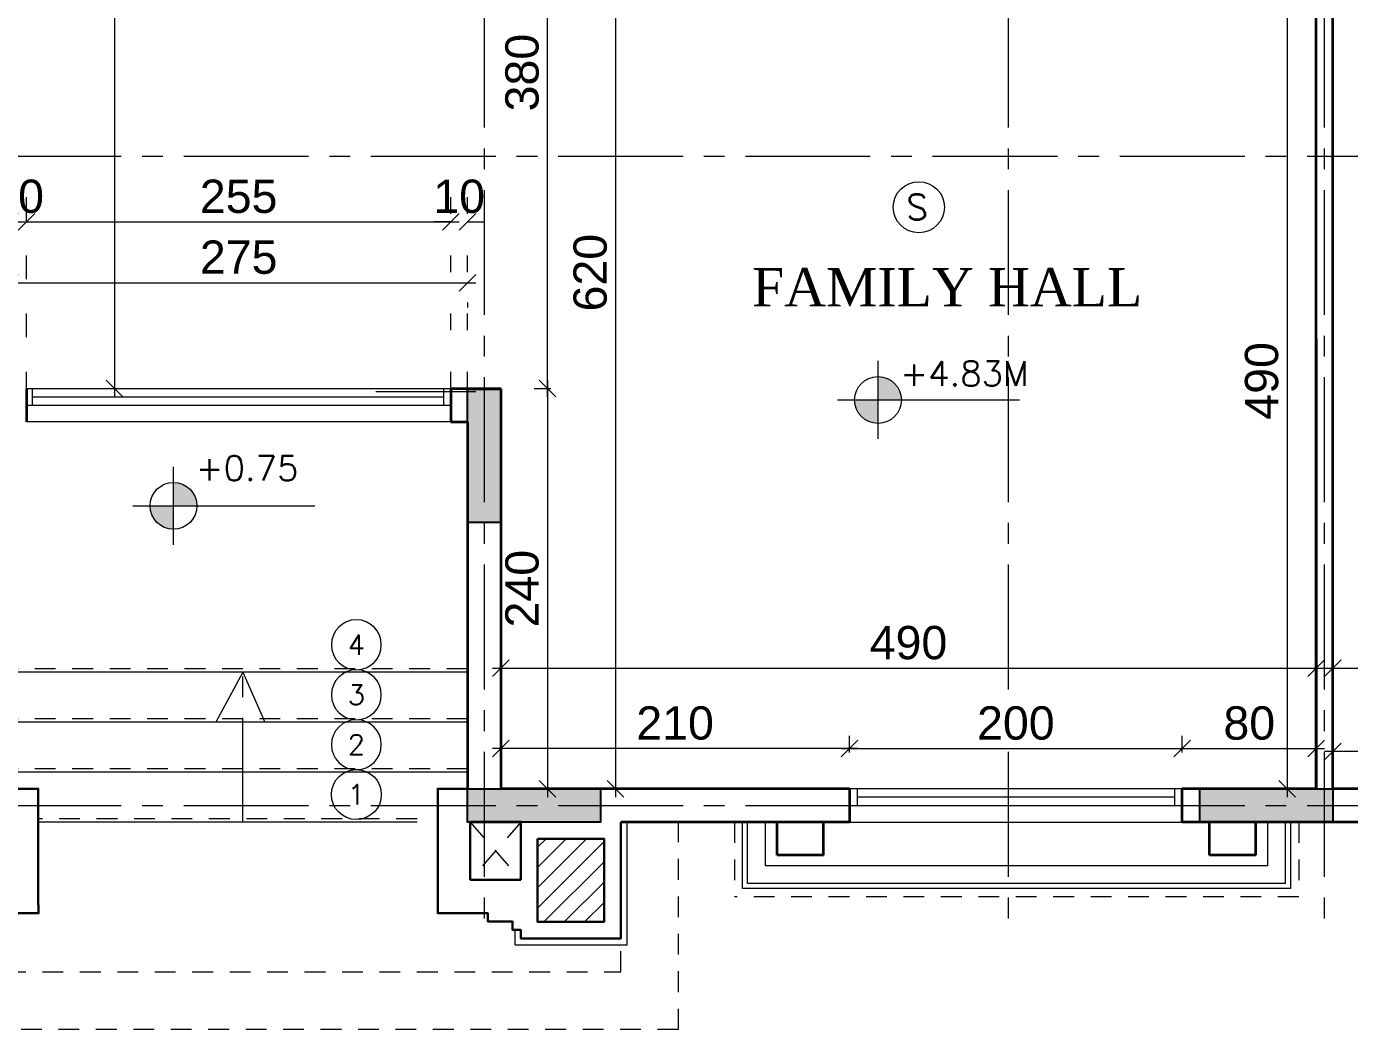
# Model space of a CAD drawing. Header units: millimetres. Extents: x -11627 to -10952, y 10244 to 10588.
# Drawn here: x -11312.36 to -11304.41, y 10448.98 to 10455 of the extents above; entities that cross this region are included whole.
import ezdxf
from ezdxf.enums import TextEntityAlignment as Align

# ---------------------------------------------------------------- set-up
doc = ezdxf.new("R2010")
doc.units = ezdxf.units.MM
doc.header["$PDMODE"] = 35
for name, pattern in [('DOT', [0.25, 0, -0.25]), ('GROUND FLOOR XREF - option 3$0$FATHER FR$0$CENTER2', [1.125, 0.75, -0.125, 0.125, -0.125]), ('HIDDEN2', [0.1875, 0.125, -0.0625]), ('PHANTOM2', [1.25, 0.625, -0.125, 0.125, -0.125, 0.125, -0.125])]:
    doc.linetypes.add(name, pattern=pattern)
doc.layers.get('0').update_dxf_attribs({"lineweight": 5})
doc.layers.get('DEFPOINTS').update_dxf_attribs({"lineweight": 5})
for name, color, linetype, lineweight in [('A-AXIS LINE', 8, 'GROUND FLOOR XREF - option 3$0$FATHER FR$0$CENTER2', 0), ('A-GEN DIMS INTERNAL', 86, 'Continuous', 5), ('A-LEVEL TAG', 23, 'Continuous', 9), ('A-STAIRS', 5, 'Continuous', 9), ('A-TEXT', 3, 'Continuous', 13), ('A-WALL', 4, 'Continuous', 30), ('DIM IN', 191, 'Continuous', 5), ('FIRE', 2, 'Continuous', 5), ('IDIM', 15, 'Continuous', 0), ('Notes', 32, 'Continuous', 5), ('S-COL HATCH', 5, 'Continuous', 15), ('SECTION', 3, 'PHANTOM2', 5), ('STAIR', 34, 'Continuous', 5), ('SYMBOLS LEVEL', 233, 'Continuous', 5), ('WALLS', 4, 'Continuous', 35), ('Window', 57, 'Continuous', 13)]:
    doc.layers.add(name, color=color, linetype=linetype, lineweight=lineweight)
doc.layers.add('CivilDefense', color=2, linetype='Continuous')
doc.layers.add('col1', color=6, linetype='Continuous')
doc.styles.add('Axis-Circle', font='ROMANS.shx', dxfattribs={"height": 0.4})
doc.styles.add('GROUND FLOOR XREF - option 3$0$STYLE1', font='arial.ttf', dxfattribs={"height": 0.2})
doc.styles.add('ROMANS', font='romans.shx', dxfattribs={"width": 0.85})
doc.styles.add('STYLE2', font='times.ttf', dxfattribs={"height": 0.25})
doc.styles.add('T20-200', font='ROMANS.SHX', dxfattribs={"height": 0.4})
doc.dimstyles.new('DIM 100', dxfattribs={"dimtxt": 0.2, "dimasz": 0.1, "dimexe": 0.15, "dimexo": 0.2, "dimgap": 0.05, "dimtad": 1, "dimdec": 0, "dimlfac": 100, "dimzin": 1, "dimdsep": 46, "dimtxsty": 'GROUND FLOOR XREF - option 3$0$STYLE1', "dimblk": 'OBLIQUE', "dimcen": 0.02, "dimdle": 0.05, "dimclrd": 256, "dimclre": 6, "dimclrt": 3, "dimadec": 1, "dimazin": 0, "dimtfac": 0.9, "dimtdec": 0, "dimtix": 1, "dimtofl": 0, "dimtmove": 2, "dimatfit": 3, "dimldrblk": 'ARCHTICK', "dimfxl": 1, "dimtolj": 1, "dimtzin": 12, "dimlwd": -1, "dimlwe": -1, "dimarcsym": 0})

# ---------------------------------------------------------------- blocks, each defined once
blk = doc.blocks.new('_Oblique')
at = {"color": 0, "linetype": 'ByBlock', "lineweight": -2}
blk.add_line((-0.5, -0.5), (0.5, 0.5), dxfattribs=at)
blk = doc.blocks.new('*D972')
at = {"layer": 'A-GEN DIMS INTERNAL', "color": 6, "linetype": 'DOT', "transparency": 16777216}
for p, q in [((-11309.5061, 10450.6256), (-11309.5061, 10451.3)), ((-11304.6061, 10450.6256), (-11304.6061, 10451.3))]:
    blk.add_line(p, q, dxfattribs=at)
at = {"layer": 'A-GEN DIMS INTERNAL', "transparency": 16777216}
blk.add_line((-11309.5561, 10451.15), (-11304.5561, 10451.15), dxfattribs=at)
at = {"layer": 'DEFPOINTS', "color": 0, "transparency": 16777216}
for p in [(-11304.6061, 10451.15), (-11309.5061, 10450.4256), (-11304.6061, 10450.4256)]:
    blk.add_point(p, dxfattribs=at)
at = {"layer": 'A-GEN DIMS INTERNAL', "transparency": 16777216, "xscale": 0.1, "yscale": 0.1, "zscale": 0.1, "rotation": 180}
blk.add_blockref('_Oblique', (-11309.5061, 10451.15), dxfattribs=at)
at = {"layer": 'A-GEN DIMS INTERNAL', "transparency": 16777216, "xscale": 0.1, "yscale": 0.1, "zscale": 0.1}
blk.add_blockref('_Oblique', (-11304.6061, 10451.15), dxfattribs=at)
at = {"layer": 'A-GEN DIMS INTERNAL', "color": 3, "transparency": 16777216, "insert": (-11307.0561, 10451.3021), "char_height": 0.2, "attachment_point": 5, "style": 'GROUND FLOOR XREF - option 3$0$STYLE1'}
blk.add_mtext('\\A1;490', dxfattribs=at)
blk = doc.blocks.new('_ArchTick')
at = {"color": 0, "linetype": 'ByBlock', "const_width": 0.15}
blk.add_lwpolyline([(-0.5, -0.5), (0.5, 0.5)], dxfattribs=at)
blk = doc.blocks.new('*D974')
at = {"layer": 'A-GEN DIMS INTERNAL', "transparency": 16777216}
blk.add_line((-11308.8159, 10456.6756), (-11308.8159, 10450.3756), dxfattribs=at)
at = {"layer": 'A-GEN DIMS INTERNAL', "color": 6, "linetype": 'DOT', "transparency": 16777216}
for p, q in [((-11308.6505, 10456.6256), (-11308.9659, 10456.6256)), ((-11308.8184, 10450.4256), (-11308.6659, 10450.4256))]:
    blk.add_line(p, q, dxfattribs=at)
at = {"layer": 'DEFPOINTS', "color": 0, "transparency": 16777216}
for p in [(-11308.4505, 10456.6256), (-11309.0184, 10450.4256), (-11308.8159, 10450.4256)]:
    blk.add_point(p, dxfattribs=at)
at = {"layer": 'A-GEN DIMS INTERNAL', "transparency": 16777216, "xscale": 0.1, "yscale": 0.1, "zscale": 0.1}
for p, rotation in [((-11308.8159, 10456.6256), 90), ((-11308.8159, 10450.4256), 270)]:
    blk.add_blockref('_Oblique', p, dxfattribs=dict(at, rotation=rotation))
at = {"layer": 'A-GEN DIMS INTERNAL', "color": 3, "transparency": 16777216, "insert": (-11308.968, 10453.5256), "char_height": 0.2, "attachment_point": 5, "rotation": 90, "style": 'GROUND FLOOR XREF - option 3$0$STYLE1'}
blk.add_mtext('\\A1;620', dxfattribs=at)
blk = doc.blocks.new('*D978')
at = {"layer": 'A-GEN DIMS INTERNAL', "color": 6, "linetype": 'DOT', "transparency": 16777216}
for p, q in [((-11304.5061, 10451.35), (-11304.5061, 10451.3)), ((-11300.5061, 10450.9135), (-11300.5061, 10451.3))]:
    blk.add_line(p, q, dxfattribs=at)
at = {"layer": 'A-GEN DIMS INTERNAL', "transparency": 16777216}
blk.add_line((-11304.5561, 10451.15), (-11300.4561, 10451.15), dxfattribs=at)
at = {"layer": 'DEFPOINTS', "color": 0, "transparency": 16777216}
for p in [(-11304.5061, 10451.15), (-11300.5061, 10451.15), (-11300.5061, 10450.7135)]:
    blk.add_point(p, dxfattribs=at)
at = {"layer": 'A-GEN DIMS INTERNAL', "transparency": 16777216, "xscale": 0.1, "yscale": 0.1, "zscale": 0.1, "rotation": 180}
blk.add_blockref('_Oblique', (-11304.5061, 10451.15), dxfattribs=at)
at = {"layer": 'A-GEN DIMS INTERNAL', "transparency": 16777216, "xscale": 0.1, "yscale": 0.1, "zscale": 0.1}
blk.add_blockref('_Oblique', (-11300.5061, 10451.15), dxfattribs=at)
at = {"layer": 'A-GEN DIMS INTERNAL', "color": 3, "transparency": 16777216, "insert": (-11302.5061, 10451.3021), "char_height": 0.2, "attachment_point": 5, "style": 'GROUND FLOOR XREF - option 3$0$STYLE1'}
blk.add_mtext('\\A1;400', dxfattribs=at)
blk = doc.blocks.new('DDW')
at = {"layer": 'SYMBOLS LEVEL'}
h = blk.add_hatch(color=256, dxfattribs=at)
edge = h.paths.add_edge_path()
edge.add_line((-11621.43, 10035.1153), (-11621.43, 10034.9745))
edge.add_line((-11621.43, 10034.9745), (-11621.2892, 10034.9745))
edge.add_arc((-11621.43, 10034.9745), 0.1408, 0, 90)
edge = h.paths.add_edge_path()
edge.add_line((-11621.43, 10034.8337), (-11621.43, 10034.9745))
edge.add_line((-11621.43, 10034.9745), (-11621.5709, 10034.9745))
edge.add_arc((-11621.43, 10034.9745), 0.1408, 180, 270)
for p, q in [((-11621.43, 10034.7402), (-11621.43, 10035.2088)), ((-11621.6737, 10034.9745), (-11620.5802, 10034.9745))]:
    blk.add_line(p, q, dxfattribs=at)
blk.add_circle((-11621.43, 10034.9745), 0.1408, dxfattribs=at)
blk = doc.blocks.new('*D1001')
at = {"layer": 'A-GEN DIMS INTERNAL', "color": 6, "linetype": 'DOT', "transparency": 16777216}
for p, q in [((-11309.5061, 10450.6425), (-11309.5061, 10450.8172)), ((-11307.411, 10450.6425), (-11307.411, 10450.8172))]:
    blk.add_line(p, q, dxfattribs=at)
at = {"layer": 'A-GEN DIMS INTERNAL', "transparency": 16777216}
blk.add_line((-11307.361, 10450.6672), (-11309.5561, 10450.6672), dxfattribs=at)
at = {"layer": 'DEFPOINTS', "color": 0, "transparency": 16777216}
for p in [(-11309.5061, 10450.6672), (-11309.5061, 10450.4425), (-11307.411, 10450.4425, 5.562)]:
    blk.add_point(p, dxfattribs=at)
at = {"layer": 'A-GEN DIMS INTERNAL', "transparency": 16777216, "xscale": 0.1, "yscale": 0.1, "zscale": 0.1, "rotation": 180}
blk.add_blockref('_Oblique', (-11309.5061, 10450.6672), dxfattribs=at)
at = {"layer": 'A-GEN DIMS INTERNAL', "transparency": 16777216, "xscale": 0.1, "yscale": 0.1, "zscale": 0.1}
blk.add_blockref('_Oblique', (-11307.411, 10450.6672), dxfattribs=at)
at = {"layer": 'A-GEN DIMS INTERNAL', "color": 3, "transparency": 16777216, "insert": (-11308.4586, 10450.8193), "char_height": 0.2, "attachment_point": 5, "style": 'GROUND FLOOR XREF - option 3$0$STYLE1'}
blk.add_mtext('\\A1;210', dxfattribs=at)
blk = doc.blocks.new('*D1002')
at = {"layer": 'A-GEN DIMS INTERNAL', "color": 6, "linetype": 'DOT', "transparency": 16777216}
for p, q in [((-11307.411, 10450.6425), (-11307.411, 10450.8172)), ((-11305.411, 10450.6425), (-11305.411, 10450.8172))]:
    blk.add_line(p, q, dxfattribs=at)
at = {"layer": 'A-GEN DIMS INTERNAL', "transparency": 16777216}
blk.add_line((-11307.461, 10450.6672), (-11305.361, 10450.6672), dxfattribs=at)
at = {"layer": 'DEFPOINTS', "color": 0, "transparency": 16777216}
for p in [(-11305.411, 10450.6672), (-11307.411, 10450.4425, 5.562), (-11305.411, 10450.4425, 5.562)]:
    blk.add_point(p, dxfattribs=at)
at = {"layer": 'A-GEN DIMS INTERNAL', "transparency": 16777216, "xscale": 0.1, "yscale": 0.1, "zscale": 0.1, "rotation": 180}
blk.add_blockref('_Oblique', (-11307.411, 10450.6672), dxfattribs=at)
at = {"layer": 'A-GEN DIMS INTERNAL', "transparency": 16777216, "xscale": 0.1, "yscale": 0.1, "zscale": 0.1}
blk.add_blockref('_Oblique', (-11305.411, 10450.6672), dxfattribs=at)
at = {"layer": 'A-GEN DIMS INTERNAL', "color": 3, "transparency": 16777216, "insert": (-11306.411, 10450.8193), "char_height": 0.2, "attachment_point": 5, "style": 'GROUND FLOOR XREF - option 3$0$STYLE1'}
blk.add_mtext('\\A1;200', dxfattribs=at)
blk = doc.blocks.new('*D1003')
at = {"layer": 'A-GEN DIMS INTERNAL', "color": 6, "linetype": 'DOT', "transparency": 16777216}
for p, q in [((-11305.411, 10450.6425), (-11305.411, 10450.8172)), ((-11304.6061, 10450.6425), (-11304.6061, 10450.8172))]:
    blk.add_line(p, q, dxfattribs=at)
at = {"layer": 'A-GEN DIMS INTERNAL', "transparency": 16777216}
blk.add_line((-11305.461, 10450.6672), (-11304.5561, 10450.6672), dxfattribs=at)
at = {"layer": 'DEFPOINTS', "color": 0, "transparency": 16777216}
for p in [(-11304.6061, 10450.6672), (-11305.411, 10450.4425, 5.562), (-11304.6061, 10450.4425)]:
    blk.add_point(p, dxfattribs=at)
at = {"layer": 'A-GEN DIMS INTERNAL', "transparency": 16777216, "xscale": 0.1, "yscale": 0.1, "zscale": 0.1, "rotation": 180}
blk.add_blockref('_Oblique', (-11305.411, 10450.6672), dxfattribs=at)
at = {"layer": 'A-GEN DIMS INTERNAL', "transparency": 16777216, "xscale": 0.1, "yscale": 0.1, "zscale": 0.1}
blk.add_blockref('_Oblique', (-11304.6061, 10450.6672), dxfattribs=at)
at = {"layer": 'A-GEN DIMS INTERNAL', "color": 3, "transparency": 16777216, "insert": (-11305.0086, 10450.8193), "char_height": 0.2, "attachment_point": 5, "style": 'GROUND FLOOR XREF - option 3$0$STYLE1'}
blk.add_mtext('\\A1;80', dxfattribs=at)
blk = doc.blocks.new('*D1004')
at = {"layer": 'A-GEN DIMS INTERNAL', "color": 6, "linetype": 'DOT', "transparency": 16777216}
for p, q in [((-11304.5061, 10450.6256), (-11304.5061, 10450.8002)), ((-11303.6548, 10450.6256), (-11303.6548, 10450.8002))]:
    blk.add_line(p, q, dxfattribs=at)
at = {"layer": 'A-GEN DIMS INTERNAL', "transparency": 16777216}
blk.add_line((-11303.6048, 10450.6502), (-11304.5561, 10450.6502), dxfattribs=at)
at = {"layer": 'DEFPOINTS', "color": 0, "transparency": 16777216}
for p in [(-11304.5061, 10450.6502), (-11304.5061, 10450.4256), (-11303.6548, 10450.4256)]:
    blk.add_point(p, dxfattribs=at)
at = {"layer": 'A-GEN DIMS INTERNAL', "transparency": 16777216, "xscale": 0.1, "yscale": 0.1, "zscale": 0.1, "rotation": 180}
blk.add_blockref('_Oblique', (-11304.5061, 10450.6502), dxfattribs=at)
at = {"layer": 'A-GEN DIMS INTERNAL', "transparency": 16777216, "xscale": 0.1, "yscale": 0.1, "zscale": 0.1}
blk.add_blockref('_Oblique', (-11303.6548, 10450.6502), dxfattribs=at)
at = {"layer": 'A-GEN DIMS INTERNAL', "color": 3, "transparency": 16777216, "insert": (-11304.0805, 10450.8023), "char_height": 0.2, "attachment_point": 5, "style": 'GROUND FLOOR XREF - option 3$0$STYLE1'}
blk.add_mtext('\\A1;85', dxfattribs=at)
blk = doc.blocks.new('*D1005')
at = {"layer": 'A-GEN DIMS INTERNAL', "transparency": 16777216}
blk.add_line((-11304.7814, 10455.3756), (-11304.7814, 10450.3756), dxfattribs=at)
at = {"layer": 'A-GEN DIMS INTERNAL', "color": 6, "linetype": 'DOT', "transparency": 16777216}
for p, q in [((-11304.8061, 10455.3256), (-11304.9314, 10455.3256)), ((-11304.8061, 10450.4256), (-11304.9314, 10450.4256))]:
    blk.add_line(p, q, dxfattribs=at)
at = {"layer": 'DEFPOINTS', "color": 0, "transparency": 16777216}
for p in [(-11304.6061, 10455.3256), (-11304.7814, 10450.4256), (-11304.6061, 10450.4256)]:
    blk.add_point(p, dxfattribs=at)
at = {"layer": 'A-GEN DIMS INTERNAL', "transparency": 16777216, "xscale": 0.1, "yscale": 0.1, "zscale": 0.1}
for p, rotation in [((-11304.7814, 10455.3256), 90), ((-11304.7814, 10450.4256), 270)]:
    blk.add_blockref('_Oblique', p, dxfattribs=dict(at, rotation=rotation))
at = {"layer": 'A-GEN DIMS INTERNAL', "color": 3, "transparency": 16777216, "insert": (-11304.9335, 10452.8756), "char_height": 0.2, "attachment_point": 5, "rotation": 90, "style": 'GROUND FLOOR XREF - option 3$0$STYLE1'}
blk.add_mtext('\\A1;490', dxfattribs=at)
blk = doc.blocks.new('*D1082')
at = {"layer": 'A-GEN DIMS INTERNAL', "transparency": 16777216}
blk.add_line((-11311.8268, 10461.2756), (-11311.8268, 10452.7794), dxfattribs=at)
at = {"layer": 'A-GEN DIMS INTERNAL', "color": 6, "linetype": 'DOT', "transparency": 16777216}
for p, q in [((-11312.2561, 10461.2256), (-11311.6768, 10461.2256)), ((-11312.2561, 10452.8294), (-11311.6768, 10452.8294))]:
    blk.add_line(p, q, dxfattribs=at)
at = {"layer": 'DEFPOINTS', "color": 0, "transparency": 16777216}
for p in [(-11312.4561, 10461.2256), (-11312.4561, 10452.8294), (-11311.8268, 10452.8294)]:
    blk.add_point(p, dxfattribs=at)
at = {"layer": 'A-GEN DIMS INTERNAL', "transparency": 16777216, "xscale": 0.1, "yscale": 0.1, "zscale": 0.1}
for p, rotation in [((-11311.8268, 10461.2256), 90), ((-11311.8268, 10452.8294), 270)]:
    blk.add_blockref('_Oblique', p, dxfattribs=dict(at, rotation=rotation))
at = {"layer": 'A-GEN DIMS INTERNAL', "color": 3, "transparency": 16777216, "insert": (-11311.9789, 10457.0275), "char_height": 0.2, "attachment_point": 5, "rotation": 90, "style": 'GROUND FLOOR XREF - option 3$0$STYLE1'}
blk.add_mtext('\\A1;840', dxfattribs=at)
blk = doc.blocks.new('*D1090')
at = {"layer": 'A-GEN DIMS INTERNAL', "transparency": 16777216}
blk.add_line((-11309.2252, 10452.7794), (-11309.2252, 10456.6756), dxfattribs=at)
at = {"layer": 'A-GEN DIMS INTERNAL', "color": 6, "linetype": 'DOT', "transparency": 16777216}
for p, q in [((-11309.3061, 10456.6256), (-11309.0752, 10456.6256)), ((-11309.3061, 10452.8294), (-11309.0752, 10452.8294))]:
    blk.add_line(p, q, dxfattribs=at)
at = {"layer": 'DEFPOINTS', "color": 0, "transparency": 16777216}
for p in [(-11309.5061, 10456.6256), (-11309.2252, 10456.6256), (-11309.5061, 10452.8294)]:
    blk.add_point(p, dxfattribs=at)
at = {"layer": 'A-GEN DIMS INTERNAL', "transparency": 16777216, "xscale": 0.1, "yscale": 0.1, "zscale": 0.1}
for p, rotation in [((-11309.2252, 10456.6256), 90), ((-11309.2252, 10452.8294), 270)]:
    blk.add_blockref('_Oblique', p, dxfattribs=dict(at, rotation=rotation))
at = {"layer": 'A-GEN DIMS INTERNAL', "color": 3, "transparency": 16777216, "insert": (-11309.3774, 10454.7275), "char_height": 0.2, "attachment_point": 5, "rotation": 90, "style": 'GROUND FLOOR XREF - option 3$0$STYLE1'}
blk.add_mtext('\\A1;380', dxfattribs=at)
blk = doc.blocks.new('*D1091')
at = {"layer": 'A-GEN DIMS INTERNAL', "color": 6, "linetype": 'DOT', "transparency": 16777216}
for p, q in [((-11309.3061, 10452.8294), (-11309.0752, 10452.8294)), ((-11309.3061, 10450.4256), (-11309.0752, 10450.4256))]:
    blk.add_line(p, q, dxfattribs=at)
at = {"layer": 'A-GEN DIMS INTERNAL', "transparency": 16777216}
blk.add_line((-11309.2252, 10452.8794), (-11309.2252, 10450.3756), dxfattribs=at)
at = {"layer": 'DEFPOINTS', "color": 0, "transparency": 16777216}
for p in [(-11309.5061, 10452.8294), (-11309.5061, 10450.4256), (-11309.2252, 10450.4256)]:
    blk.add_point(p, dxfattribs=at)
at = {"layer": 'A-GEN DIMS INTERNAL', "transparency": 16777216, "xscale": 0.1, "yscale": 0.1, "zscale": 0.1}
for p, rotation in [((-11309.2252, 10452.8294), 90), ((-11309.2252, 10450.4256), 270)]:
    blk.add_blockref('_Oblique', p, dxfattribs=dict(at, rotation=rotation))
at = {"layer": 'A-GEN DIMS INTERNAL', "color": 3, "transparency": 16777216, "insert": (-11309.3773, 10451.6275), "char_height": 0.2, "attachment_point": 5, "rotation": 90, "style": 'GROUND FLOOR XREF - option 3$0$STYLE1'}
blk.add_mtext('\\A1;240', dxfattribs=at)
blk = doc.blocks.new('Axis-Circle')
at = {"color": 0}
blk.add_circle((0, 0), 0.4, dxfattribs=at)
at = {"color": 4, "style": 'Axis-Circle'}
blk.add_attdef('NO', text='', height=0.32, dxfattribs=at).set_placement((0, 0), align=Align.MIDDLE_CENTER)
blk = doc.blocks.new('TGTGTGTGTGTGTG')
at = {"layer": 'A-AXIS LINE'}
for p, q in [((-11384.0867, 10474.272), (-11384.0867, 10449.6118)), ((-11380.9384, 10474.272), (-11380.9384, 10449.6118)), ((-11379.0385, 10474.272), (-11379.0385, 10449.6118)), ((-11398.2667, 10454.2256), (-11373.8915, 10454.2256)), ((-11398.2667, 10450.3256), (-11373.8915, 10450.3256))]:
    blk.add_line(p, q, dxfattribs=at)
blk = doc.blocks.new('*D1097')
at = {"layer": 'A-GEN DIMS INTERNAL', "color": 6, "linetype": 'DOT', "transparency": 16777216}
for p, q in [((-11312.3561, 10452.7874), (-11312.3561, 10453.9811)), ((-11309.8061, 10452.8294), (-11309.8061, 10453.9811))]:
    blk.add_line(p, q, dxfattribs=at)
at = {"layer": 'A-GEN DIMS INTERNAL', "transparency": 16777216}
blk.add_line((-11312.4061, 10453.8311), (-11309.7561, 10453.8311), dxfattribs=at)
at = {"layer": 'DEFPOINTS', "color": 0, "transparency": 16777216}
for p in [(-11309.8061, 10453.8311), (-11312.3561, 10452.5874), (-11309.8061, 10452.6294)]:
    blk.add_point(p, dxfattribs=at)
at = {"layer": 'A-GEN DIMS INTERNAL', "transparency": 16777216, "xscale": 0.1, "yscale": 0.1, "zscale": 0.1, "rotation": 180}
blk.add_blockref('_Oblique', (-11312.3561, 10453.8311), dxfattribs=at)
at = {"layer": 'A-GEN DIMS INTERNAL', "transparency": 16777216, "xscale": 0.1, "yscale": 0.1, "zscale": 0.1}
blk.add_blockref('_Oblique', (-11309.8061, 10453.8311), dxfattribs=at)
at = {"layer": 'A-GEN DIMS INTERNAL', "color": 3, "transparency": 16777216, "insert": (-11311.0811, 10453.9832), "char_height": 0.2, "attachment_point": 5, "style": 'GROUND FLOOR XREF - option 3$0$STYLE1'}
blk.add_mtext('\\A1;255', dxfattribs=at)
blk = doc.blocks.new('*D1098')
at = {"layer": 'A-GEN DIMS INTERNAL', "color": 6, "linetype": 'DOT', "transparency": 16777216}
for p, q in [((-11312.4561, 10452.8294), (-11312.4561, 10453.9811)), ((-11312.3561, 10452.8294), (-11312.3561, 10453.9811))]:
    blk.add_line(p, q, dxfattribs=at)
at = {"layer": 'A-GEN DIMS INTERNAL', "transparency": 16777216}
for p, q in [((-11312.4561, 10453.8311), (-11312.5561, 10453.8311)), ((-11312.3561, 10453.8311), (-11312.2561, 10453.8311))]:
    blk.add_line(p, q, dxfattribs=at)
at = {"layer": 'DEFPOINTS', "color": 0, "transparency": 16777216}
for p in [(-11312.4561, 10453.8311), (-11312.4561, 10452.6294), (-11312.3561, 10452.6294)]:
    blk.add_point(p, dxfattribs=at)
at = {"layer": 'A-GEN DIMS INTERNAL', "transparency": 16777216, "xscale": 0.1, "yscale": 0.1, "zscale": 0.1}
blk.add_blockref('_Oblique', (-11312.4561, 10453.8311), dxfattribs=at)
at = {"layer": 'A-GEN DIMS INTERNAL', "transparency": 16777216, "xscale": 0.1, "yscale": 0.1, "zscale": 0.1, "rotation": 180}
blk.add_blockref('_Oblique', (-11312.3561, 10453.8311), dxfattribs=at)
at = {"layer": 'A-GEN DIMS INTERNAL', "color": 3, "transparency": 16777216, "insert": (-11312.4061, 10453.9832), "char_height": 0.2, "attachment_point": 5, "style": 'GROUND FLOOR XREF - option 3$0$STYLE1'}
blk.add_mtext('\\A1;10', dxfattribs=at)
blk = doc.blocks.new('*D1099')
at = {"layer": 'A-GEN DIMS INTERNAL', "color": 6, "linetype": 'DOT', "transparency": 16777216}
for p, q in [((-11309.8061, 10452.8294), (-11309.8061, 10453.9811)), ((-11309.7061, 10452.8294), (-11309.7061, 10453.9811))]:
    blk.add_line(p, q, dxfattribs=at)
at = {"layer": 'A-GEN DIMS INTERNAL', "transparency": 16777216}
for p, q in [((-11309.8061, 10453.8311), (-11309.9061, 10453.8311)), ((-11309.7061, 10453.8311), (-11309.6061, 10453.8311))]:
    blk.add_line(p, q, dxfattribs=at)
at = {"layer": 'DEFPOINTS', "color": 0, "transparency": 16777216}
for p in [(-11309.8061, 10453.8311), (-11309.8061, 10452.6294), (-11309.7061, 10452.6294)]:
    blk.add_point(p, dxfattribs=at)
at = {"layer": 'A-GEN DIMS INTERNAL', "transparency": 16777216, "xscale": 0.1, "yscale": 0.1, "zscale": 0.1}
blk.add_blockref('_Oblique', (-11309.8061, 10453.8311), dxfattribs=at)
at = {"layer": 'A-GEN DIMS INTERNAL', "transparency": 16777216, "xscale": 0.1, "yscale": 0.1, "zscale": 0.1, "rotation": 180}
blk.add_blockref('_Oblique', (-11309.7061, 10453.8311), dxfattribs=at)
at = {"layer": 'A-GEN DIMS INTERNAL', "color": 3, "transparency": 16777216, "insert": (-11309.7561, 10453.9832), "char_height": 0.2, "attachment_point": 5, "style": 'GROUND FLOOR XREF - option 3$0$STYLE1'}
blk.add_mtext('\\A1;10', dxfattribs=at)
blk = doc.blocks.new('*D1100')
at = {"layer": 'A-GEN DIMS INTERNAL', "transparency": 16777216}
blk.add_line((-11312.5061, 10453.4655), (-11309.6561, 10453.4655), dxfattribs=at)
at = {"layer": 'A-GEN DIMS INTERNAL', "color": 6, "linetype": 'DOT', "transparency": 16777216}
for p, q in [((-11312.4561, 10453.3466), (-11312.4561, 10453.3155)), ((-11309.7061, 10453.3466), (-11309.7061, 10453.3155))]:
    blk.add_line(p, q, dxfattribs=at)
at = {"layer": 'DEFPOINTS', "color": 0, "transparency": 16777216}
for p in [(-11312.4561, 10453.5466), (-11309.7061, 10453.5466), (-11309.7061, 10453.4655)]:
    blk.add_point(p, dxfattribs=at)
at = {"layer": 'A-GEN DIMS INTERNAL', "transparency": 16777216, "xscale": 0.1, "yscale": 0.1, "zscale": 0.1, "rotation": 180}
blk.add_blockref('_Oblique', (-11312.4561, 10453.4655), dxfattribs=at)
at = {"layer": 'A-GEN DIMS INTERNAL', "transparency": 16777216, "xscale": 0.1, "yscale": 0.1, "zscale": 0.1}
blk.add_blockref('_Oblique', (-11309.7061, 10453.4655), dxfattribs=at)
at = {"layer": 'A-GEN DIMS INTERNAL', "color": 3, "transparency": 16777216, "insert": (-11311.0811, 10453.6176), "char_height": 0.2, "attachment_point": 5, "style": 'GROUND FLOOR XREF - option 3$0$STYLE1'}
blk.add_mtext('\\A1;275', dxfattribs=at)
blk = doc.blocks.new('GRGRGRGR')
at = {"layer": 'STAIR', "linetype": 'HIDDEN2'}
for p, q in [((-11256.7558, 10353.105, -5.5638), (-11256.7558, 10352.6558, -5.5638)), ((-11253.365, 10353.105, -5.5638), (-11253.365, 10352.6558, -5.5638)), ((-11253.365, 10352.6558), (-11256.7558, 10352.6558))]:
    blk.add_line(p, q, dxfattribs=at)
at = {"layer": 'STAIR'}
for p, q in [((-11256.7065, 10352.705, -5.8761), (-11256.7065, 10353.105, -5.8761)), ((-11256.6765, 10352.735, -5.5638), (-11256.6765, 10353.105, -5.5638)), ((-11256.5691, 10352.8424, -5.5638), (-11256.5691, 10353.105, -5.5638)), ((-11253.5516, 10352.8424, -5.5638), (-11253.5516, 10353.105, -5.5638)), ((-11253.4441, 10352.735, -5.5638), (-11253.4441, 10353.105, -5.5638)), ((-11253.4141, 10353.105, -5.5638), (-11253.4141, 10352.705, -5.5638)), ((-11253.5516, 10352.8424), (-11256.5691, 10352.8424)), ((-11253.4441, 10352.735), (-11256.6765, 10352.735)), ((-11253.4141, 10352.705), (-11256.7065, 10352.705))]:
    blk.add_line(p, q, dxfattribs=at)
at = {"layer": 'WALLS'}
for p, q in [((-11256.4981, 10352.905, -0.0018), (-11256.4981, 10353.105, -0.0018)), ((-11256.22, 10352.905, -0.0018), (-11256.22, 10353.105, -0.0018)), ((-11253.9008, 10352.905, -0.0018), (-11253.9008, 10353.105, -0.0018)), ((-11253.6227, 10352.905, -0.0018), (-11253.6227, 10353.105, -0.0018)), ((-11256.22, 10352.905, 0.4917), (-11256.4981, 10352.905, 1.3724)), ((-11253.6227, 10352.905, 0.4917), (-11253.9008, 10352.905, 1.3724))]:
    blk.add_line(p, q, dxfattribs=at)
blk = doc.blocks.new('gcol')
at = {"layer": 'S-COL HATCH', "linetype": 'Continuous'}
h = blk.add_hatch(color=256, dxfattribs=at)
h.dxf.hatch_style = 1
h.paths.add_polyline_path([(54.7393, 2.6), (54.9393, 2.6), (54.9393, 1.8), (54.7393, 1.8)])
h = blk.add_hatch(color=256, dxfattribs=at)
h.dxf.hatch_style = 1
h.paths.add_polyline_path([(55.5393, 0.2), (55.5393, 0), (54.7393, 0), (54.7393, 0.2)])
h = blk.add_hatch(color=256, dxfattribs=at)
h.dxf.hatch_style = 1
h.paths.add_polyline_path([(59.9393, 0.2), (59.9393, 0), (59.1393, 0), (59.1393, 0.2)])
at = {"layer": 'col1'}
for points in [[(54.7393, 2.6), (54.9393, 2.6), (54.9393, 1.8), (54.7393, 1.8)], [(55.5393, 0.2), (55.5393, 0), (54.7393, 0), (54.7393, 0.2)], [(59.9393, 0.2), (59.9393, 0), (59.1393, 0), (59.1393, 0.2)]]:
    blk.add_lwpolyline(points, close=True, dxfattribs=at)

msp = doc.modelspace()

# ---------------------------------------------------------------- hatches: boundary and pattern name
h = msp.add_hatch()
h.set_pattern_fill('ANSI31', color=256, scale=0.69)
h.set_pattern_definition([(45, (-11163.8754, 11108.39321), (-0.06098796, 0.06098796), [])])
h.paths.add_polyline_path([(-11309.2849, 10449.6256), (-11308.8849, 10449.6256), (-11308.8849, 10450.1256), (-11309.2849, 10450.1256)])

# ---------------------------------------------------------------- linework, layer by layer
at = {"layer": 'A-STAIRS'}
for p, q in [((-11308.7468, 10449.4875), (-11308.7468, 10450.2256)), ((-11309.4188, 10449.4875), (-11309.4188, 10449.5775)), ((-11309.4188, 10449.4875), (-11308.7468, 10449.4875))]:
    msp.add_line(p, q, dxfattribs=at)
at = {"layer": 'A-WALL'}
for p, q in [((-11309.5836, 10450.2256), (-11309.6894, 10450.2256)), ((-11309.6894, 10450.2256), (-11309.6894, 10449.8775)), ((-11309.5836, 10450.2256), (-11309.3849, 10450.2256)), ((-11309.5836, 10450.2256), (-11309.5836, 10450.2256)), ((-11309.3849, 10450.2256), (-11309.3849, 10449.8775)), ((-11309.2849, 10450.1256), (-11309.2849, 10449.6256)), ((-11309.6894, 10449.8775), (-11309.3849, 10449.8775)), ((-11309.3849, 10449.5775), (-11309.3849, 10449.5256))]:
    msp.add_line(p, q, dxfattribs=at)
for points in [[(-11312.4561, 10450.4256), (-11312.2849, 10450.4256), (-11312.2849, 10449.7775), (-11312.2849, 10449.7775), (-11312.2849, 10449.7275), (-11312.2837, 10449.7275), (-11312.2837, 10449.6775), (-11312.585, 10449.6775), (-11312.585, 10449.6275), (-11312.7337, 10449.6275), (-11312.7337, 10449.5775), (-11312.7837, 10449.5775), (-11312.7837, 10449.5256), (-11313.3837, 10449.5256), (-11313.3837, 10450.2256)], [(-11309.7061, 10450.4256), (-11309.8849, 10450.4256), (-11309.8849, 10449.7775), (-11309.8849, 10449.7775), (-11309.8849, 10449.7275), (-11309.8849, 10449.7275), (-11309.8849, 10449.6775), (-11309.5836, 10449.6775), (-11309.5836, 10449.6275), (-11309.4349, 10449.6275), (-11309.4349, 10449.5775), (-11309.3849, 10449.5775), (-11309.3849, 10449.5256), (-11308.7849, 10449.5256), (-11308.7849, 10450.2256)], [(-11309.2849, 10449.6775), (-11309.2849, 10449.6256), (-11308.8849, 10449.6256), (-11308.8849, 10450.1256), (-11309.2849, 10450.1256)]]:
    msp.add_lwpolyline(points, dxfattribs=at)
at = {"layer": 'FIRE'}
msp.add_circle((-11306.9941, 10453.9188), 0.1535, dxfattribs=at)
at = {"layer": 'IDIM', "color": 8, "linetype": 'HIDDEN2'}
for p, q in [((-11309.3849, 10450.2256), (-11309.6894, 10449.8775)), ((-11309.6894, 10450.2256), (-11309.3849, 10449.8775))]:
    msp.add_line(p, q, dxfattribs=at)
at = {"layer": 'SECTION'}
for p, q in [((-11311.0561, 10451.1256), (-11311.2178, 10450.8256)), ((-11311.0561, 10450.2256), (-11311.0561, 10451.1256)), ((-11311.0561, 10451.1256), (-11310.9228, 10450.8256))]:
    msp.add_line(p, q, dxfattribs=at)
at = {"layer": 'STAIR', "linetype": 'HIDDEN2'}
for p, q in [((-11309.7061, 10451.1456), (-11312.4561, 10451.1456)), ((-11309.7061, 10450.8456), (-11312.4561, 10450.8456)), ((-11309.7061, 10450.5456), (-11312.4561, 10450.5456)), ((-11310.0094, 10450.2456), (-11312.2849, 10450.2456)), ((-11308.7849, 10449.3256), (-11308.7849, 10450.2256)), ((-11308.4385, 10448.9792), (-11308.4385, 10450.2256)), ((-11313.3849, 10449.3256), (-11308.7849, 10449.3256)), ((-11308.4385, 10448.9792), (-11313.7313, 10448.9792))]:
    msp.add_line(p, q, dxfattribs=at)
at = {"layer": 'STAIR'}
for p, q in [((-11309.7061, 10451.1256), (-11312.4561, 10451.1256)), ((-11309.7061, 10450.8256), (-11312.4561, 10450.8256)), ((-11309.7061, 10450.5256), (-11312.4561, 10450.5256)), ((-11310.0094, 10450.2256), (-11312.2849, 10450.2256))]:
    msp.add_line(p, q, dxfattribs=at)
at = {"layer": 'WALLS'}
for p, q in [((-11304.6061, 10450.4256), (-11304.6061, 10455.3256)), ((-11304.5061, 10450.4256), (-11304.5061, 10455.1256)), ((-11304.6061, 10453.1256), (-11304.6061, 10450.4256)), ((-11312.3561, 10452.8294), (-11312.3561, 10452.6294)), ((-11309.8061, 10452.8294), (-11309.8061, 10452.6294)), ((-11309.8061, 10452.8294), (-11309.8061, 10452.6294)), ((-11309.8061, 10452.8294), (-11309.5061, 10452.8294)), ((-11309.7061, 10452.8294), (-11309.5061, 10452.8294)), ((-11309.5061, 10452.8294), (-11309.5061, 10450.4256)), ((-11309.8061, 10452.6294), (-11309.7061, 10452.6294)), ((-11309.7061, 10452.6294), (-11309.7061, 10450.4256)), ((-11309.7061, 10452.5294), (-11309.7061, 10452.5294)), ((-11307.411, 10450.4256, 5.562), (-11309.5061, 10450.4256)), ((-11307.411, 10450.4256, 5.562), (-11307.411, 10450.2256, 5.562)), ((-11305.411, 10450.2256, 5.562), (-11305.411, 10450.4256, 5.562)), ((-11304.6061, 10450.4256), (-11305.411, 10450.4256, 5.562)), ((-11303.6548, 10450.4256), (-11304.5061, 10450.4256)), ((-11309.3849, 10450.2256), (-11309.6861, 10450.2256)), ((-11307.411, 10450.2256, 5.562), (-11308.7849, 10450.2256)), ((-11303.6548, 10450.2256), (-11305.411, 10450.2256, 5.562))]:
    msp.add_line(p, q, dxfattribs=at)
at = {"layer": 'Window'}
for p, q in [((-11312.3561, 10452.8294), (-11309.8061, 10452.8294)), ((-11312.3194, 10452.7294), (-11312.3194, 10452.8294)), ((-11309.849, 10452.7294), (-11309.849, 10452.8294)), ((-11309.8061, 10452.6294), (-11309.8061, 10452.8294)), ((-11312.3194, 10452.7794), (-11309.849, 10452.7794)), ((-11309.6561, 10452.8094), (-11310.2561, 10452.8094)), ((-11312.3561, 10452.7294), (-11309.8061, 10452.7294)), ((-11309.8061, 10452.6294), (-11312.3561, 10452.6294)), ((-11305.411, 10450.4256, 5.562), (-11307.411, 10450.4256, 5.562)), ((-11307.364, 10450.4256, 5.562), (-11307.364, 10450.3256, 5.562)), ((-11305.4581, 10450.3756, 5.562), (-11307.364, 10450.3756, 5.562)), ((-11305.4581, 10450.4256, 5.562), (-11305.4581, 10450.3256, 5.562)), ((-11307.411, 10450.3256, 5.562), (-11305.411, 10450.3256, 5.562)), ((-11307.411, 10450.2256, 5.562), (-11305.411, 10450.2256, 5.562))]:
    msp.add_line(p, q, dxfattribs=at)

# ---------------------------------------------------------------- block references
msp.add_blockref('gcol', (-11364.4453, 10450.2256))
at = {"layer": 'A-LEVEL TAG', "ltscale": 0.3}
msp.add_blockref('DDW', (314.1907, 417.7865), dxfattribs=at)
at = {"layer": 'DIM IN'}
for name, p in [('TGTGTGTGTGTGTG', (74.4806, 0)), ('GRGRGRGR', (-51.3463, 97.1206, 5.562))]:
    msp.add_blockref(name, p, dxfattribs=at)
at = {"layer": 'Notes'}
ref = msp.add_blockref('Axis-Circle', (-11310.3738, 10451.2903), dxfattribs=dict(at, xscale=-0.3750000000000875, yscale=0.3750000000000875, zscale=0.3750000000000875))
ref.add_attrib('NO', '4', dxfattribs={"layer": '0', "color": 30, "height": 0.12, "style": 'Axis-Circle'}).set_placement((-11310.3738, 10451.2903), align=Align.MIDDLE_CENTER)
ref = msp.add_blockref('Axis-Circle', (-11310.3738, 10450.9903), dxfattribs=dict(at, xscale=-0.3750000000000875, yscale=0.3750000000000875, zscale=0.3750000000000875))
ref.add_attrib('NO', '3', dxfattribs={"layer": '0', "color": 30, "height": 0.12, "style": 'Axis-Circle'}).set_placement((-11310.3738, 10450.9903), align=Align.MIDDLE_CENTER)
ref = msp.add_blockref('Axis-Circle', (-11310.3738, 10450.6903), dxfattribs=dict(at, xscale=-0.3750000000000875, yscale=0.3750000000000875, zscale=0.3750000000000875))
ref.add_attrib('NO', '2', dxfattribs={"layer": '0', "color": 30, "height": 0.12, "style": 'Axis-Circle'}).set_placement((-11310.3738, 10450.6903), align=Align.MIDDLE_CENTER)
ref = msp.add_blockref('Axis-Circle', (-11310.3738, 10450.3903), dxfattribs=dict(at, xscale=0.3750000000000875, yscale=0.3750000000000875, zscale=0.3750000000000875, rotation=180))
ref.add_attrib('NO', '1', dxfattribs={"layer": '0', "color": 30, "height": 0.12, "style": 'Axis-Circle'}).set_placement((-11310.3738, 10450.3903), align=Align.MIDDLE_CENTER)
at = {"layer": 'STAIR', "ltscale": 0.3}
msp.add_blockref('DDW', (309.9571, 417.1507), dxfattribs=at)

# ---------------------------------------------------------------- texts
at = {"layer": 'A-LEVEL TAG', "insert": (-11307.1054, 10452.9949), "char_height": 0.15, "width": 0.6675, "attachment_point": 1, "style": 'T20-200'}
msp.add_mtext('+4.83M', dxfattribs=at)
at = {"layer": 'A-TEXT', "style": 'STYLE2'}
msp.add_text('FAMILY HALL', height=0.23, dxfattribs=at).set_placement((-11307.9961, 10453.323))
at = {"layer": 'CivilDefense', "style": 'ROMANS'}
msp.add_text('S', height=0.1525, dxfattribs=at).set_placement((-11307.0701, 10453.843))
at = {"layer": 'SYMBOLS LEVEL', "insert": (-11311.3389, 10452.2763), "char_height": 0.15, "width": 0.6675, "attachment_point": 7, "style": 'T20-200'}
msp.add_mtext('+0.75', dxfattribs=at)

# ---------------------------------------------------------------- dimensions: what is measured, and where the dimension line sits
at = {"layer": 'A-GEN DIMS INTERNAL'}
for base, p1, p2, angle, picture, middle in [((-11311.8268, 10452.8294), (-11312.4561, 10461.2256), (-11312.4561, 10452.8294), 90, '*D1082', (-11311.9789, 10457.0275)), ((-11309.2252, 10456.6256), (-11309.5061, 10452.8294), (-11309.5061, 10456.6256), 90, '*D1090', (-11309.3774, 10454.7275)), ((-11308.8159, 10450.4256), (-11308.4505, 10456.6256), (-11309.0184, 10450.4256), 270, '*D974', (-11308.968, 10453.5256)), ((-11304.7814, 10450.4256), (-11304.6061, 10455.3256), (-11304.6061, 10450.4256), 90, '*D1005', (-11304.9335, 10452.8756)), ((-11309.2252, 10450.4256), (-11309.5061, 10452.8294), (-11309.5061, 10450.4256), 90, '*D1091', (-11309.3773, 10451.6275))]:
    dim = msp.add_linear_dim(base=base, p1=p1, p2=p2, angle=angle, dimstyle='DIM 100', dxfattribs=at)
    dim.commit()
    dim.dimension.update_dxf_attribs({"geometry": picture, "text_midpoint": middle})
for base, p1, p2, picture, middle in [((-11312.4561, 10453.8311), (-11312.3561, 10452.6294), (-11312.4561, 10452.6294), '*D1098', (-11312.4061, 10453.9832)), ((-11309.8061, 10453.8311), (-11312.3561, 10452.5874), (-11309.8061, 10452.6294), '*D1097', (-11311.0811, 10453.9832)), ((-11309.8061, 10453.8311), (-11309.7061, 10452.6294), (-11309.8061, 10452.6294), '*D1099', (-11309.7561, 10453.9832)), ((-11309.7061, 10453.4655), (-11312.4561, 10453.5466), (-11309.7061, 10453.5466), '*D1100', (-11311.0811, 10453.6176)), ((-11304.6061, 10451.15), (-11309.5061, 10450.4256), (-11304.6061, 10450.4256), '*D972', (-11307.0561, 10451.3021)), ((-11300.5061, 10451.15), (-11304.5061, 10451.15), (-11300.5061, 10450.7135), '*D978', (-11302.5061, 10451.3021)), ((-11309.5061, 10450.6672), (-11307.411, 10450.4425, 5.562), (-11309.5061, 10450.4425), '*D1001', (-11308.4586, 10450.8193)), ((-11305.411, 10450.6672), (-11307.411, 10450.4425, 5.562), (-11305.411, 10450.4425, 5.562), '*D1002', (-11306.411, 10450.8193)), ((-11304.6061, 10450.6672), (-11305.411, 10450.4425, 5.562), (-11304.6061, 10450.4425), '*D1003', (-11305.0086, 10450.8193)), ((-11304.5061, 10450.6502), (-11303.6548, 10450.4256), (-11304.5061, 10450.4256), '*D1004', (-11304.0805, 10450.8023))]:
    dim = msp.add_linear_dim(base=base, p1=p1, p2=p2, dimstyle='DIM 100', dxfattribs=at)
    dim.commit()
    dim.dimension.update_dxf_attribs({"geometry": picture, "text_midpoint": middle})

doc.saveas('drawing.dxf')
